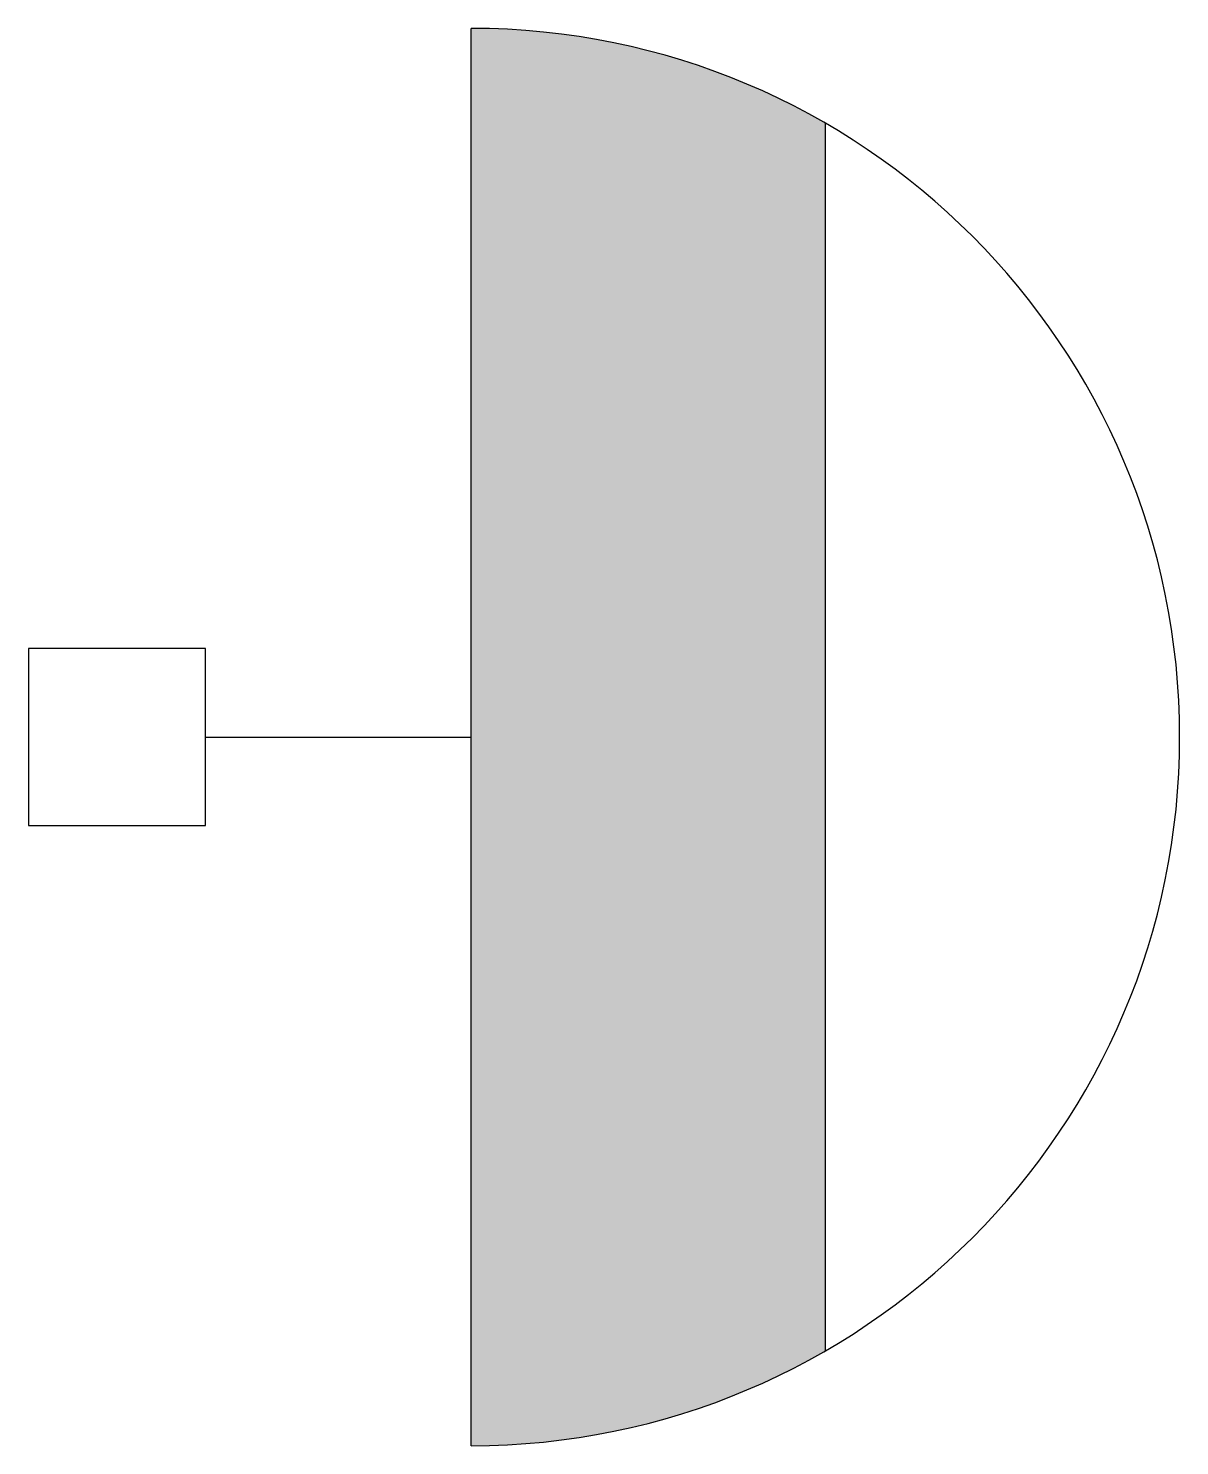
# Model space of a CAD drawing. Header units: millimetres. Extents: x -2964.58 to -2964.255, y 3741.575 to 3741.975.
import ezdxf

# ---------------------------------------------------------------- set-up
doc = ezdxf.new("R2010")
doc.units = ezdxf.units.MM
doc.header["$LTSCALE"] = 10
doc.layers.add('ELE_LUMINÁRIAS', color=4, linetype='Continuous')

msp = doc.modelspace()

# ---------------------------------------------------------------- hatches: boundary and pattern name
at = {"layer": 'ELE_LUMINÁRIAS'}
msp.add_hatch(color=1, dxfattribs=at).paths.add_polyline_path([(-2964.35471, 3741.94771, 0.131652), (-2964.45471, 3741.9745), (-2964.45471, 3741.5745, 0.131652), (-2964.35471, 3741.6013)])

# ---------------------------------------------------------------- linework, layer by layer
at = {"layer": 'ELE_LUMINÁRIAS', "color": 4}
msp.add_line((-2964.45471, 3741.5745), (-2964.45471, 3741.9745), dxfattribs=at)
at = {"layer": 'ELE_LUMINÁRIAS', "color": 1}
msp.add_line((-2964.35471, 3741.6013), (-2964.35471, 3741.94771), dxfattribs=at)
at = {"layer": 'ELE_LUMINÁRIAS', "color": 5}
msp.add_line((-2964.52971, 3741.7745), (-2964.45471, 3741.7745), dxfattribs=at)
at = {"layer": 'ELE_LUMINÁRIAS', "color": 3}
msp.add_lwpolyline([(-2964.57971, 3741.7495), (-2964.52971, 3741.7495), (-2964.52971, 3741.7995), (-2964.57971, 3741.7995)], close=True, dxfattribs=at)
at = {"layer": 'ELE_LUMINÁRIAS', "color": 4}
msp.add_arc((-2964.45471, 3741.7745), 0.2, 270, 90, dxfattribs=at)

doc.saveas('drawing.dxf')
